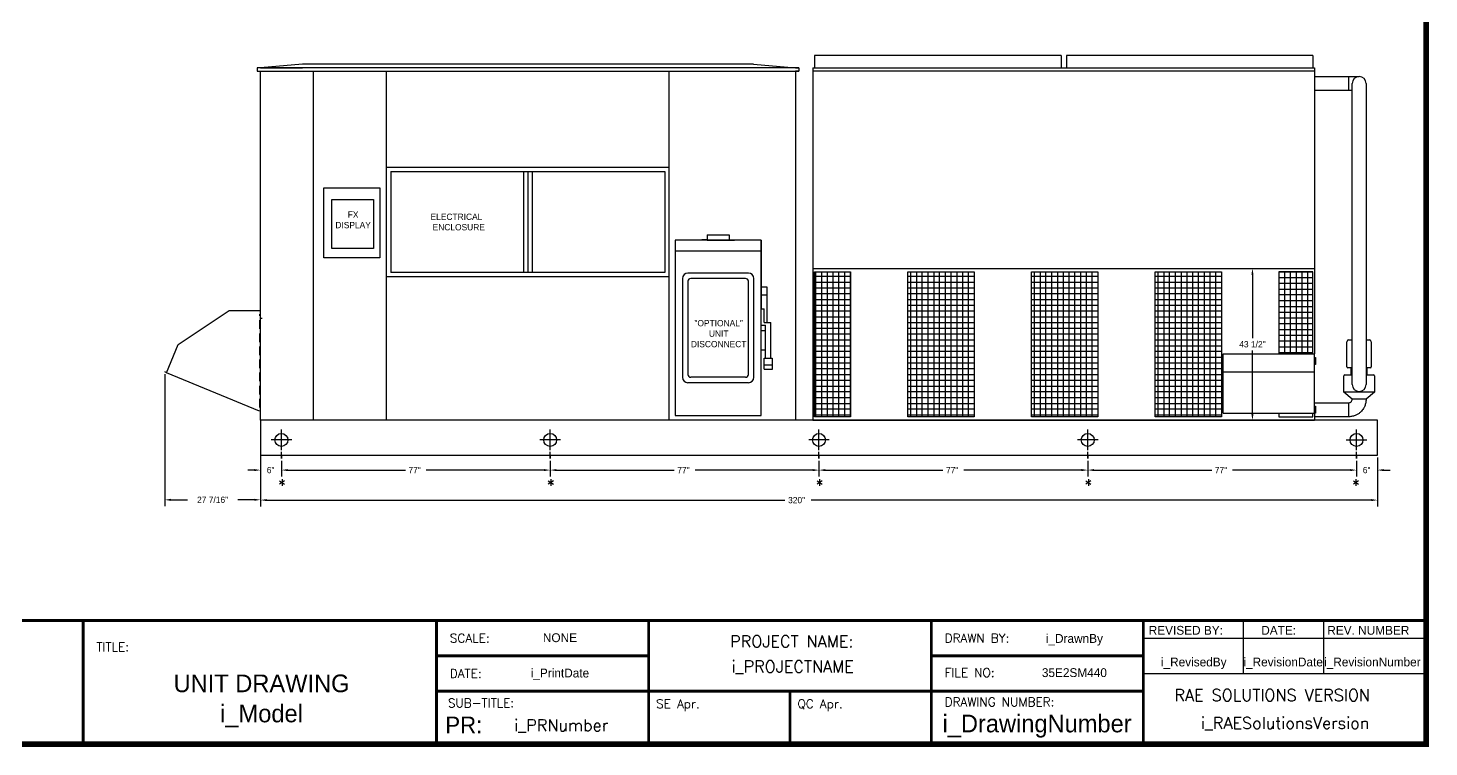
# Model space of a CAD drawing. Header units: inches. Extents: x 402 to 1066, y -128 to 290.
# Drawn here: x 657.2 to 1058.6, y -122.3 to 83.7 of the extents above; entities that cross this region are included whole.
import ezdxf
from ezdxf.enums import TextEntityAlignment as Align

# ---------------------------------------------------------------- set-up
doc = ezdxf.new("R2010")
doc.units = ezdxf.units.IN
doc.header["$MEASUREMENT"] = 0
doc.linetypes.add('HIDDEN', pattern=[0.375, 0.25, -0.125])
doc.layers.get('0').update_dxf_attribs({"color": 10})
doc.layers.get('Defpoints').update_dxf_attribs({"color": 10})
doc.styles.add('ROMANS', font='romans.shx', dxfattribs={"height": 0.125})
doc.styles.add('SIMPLEX', font='SIMPLEX')
doc.dimstyles.get("Standard").update_dxf_attribs({"dimscale": 10, "dimtxt": 0.18, "dimasz": 0.18, "dimexe": 0.18, "dimexo": 0.0625, "dimgap": 0.09, "dimtad": 0, "dimtih": 1, "dimtoh": 1, "dimdec": 4, "dimzin": 0, "dimdsep": 46, "dimlunit": 5, "dimtxsty": 'Standard', "dimcen": -0.2, "dimadec": 0, "dimazin": 0, "dimtfac": 1, "dimtdec": 4, "dimtofl": 0, "dimtmove": 0, "dimatfit": 3, "dimfxl": 1, "dimfrac": 2, "dimtolj": 1, "dimtzin": 0, "dimarcsym": 0})

# ---------------------------------------------------------------- blocks, each defined once
blk = doc.blocks.new('*D17')
at = {"color": 0, "lineweight": -2, "ltscale": 5}
for p, q in [((964.72, 14.8), (1009.78, 14.8)), ((1007.98, 13), (1007.98, -5.14)), ((1007.98, -26.89), (1007.98, -8.74)), ((1025.16, -28.69), (1006.18, -28.69))]:
    blk.add_line(p, q, dxfattribs=at)
at = {"color": 0, "ltscale": 5}
for points in [[(1007.68, 13), (1008.28, 13), (1007.98, 14.8)], [(1007.68, -26.89), (1008.28, -26.89), (1007.98, -28.69)]]:
    blk.add_solid(points, dxfattribs=at)
at = {"layer": 'Defpoints', "color": 0, "ltscale": 5}
for p in [(964.09, 14.8), (1007.98, -28.69), (1025.79, -28.69)]:
    blk.add_point(p, dxfattribs=at)
at = {"color": 0, "ltscale": 5, "insert": (1007.98, -6.94), "char_height": 1.8, "attachment_point": 5}
blk.add_mtext('\\A1;43 1/2"', dxfattribs=at)
blk = doc.blocks.new('*D20')
at = {"color": 0, "lineweight": -2, "ltscale": 5}
for p, q in [((696.36, -15.47), (696.36, -53.3)), ((723.8, -29.7), (723.8, -53.3)), ((698.16, -51.5), (702.88, -51.5)), ((722, -51.5), (717.28, -51.5))]:
    blk.add_line(p, q, dxfattribs=at)
at = {"color": 0, "ltscale": 5}
for points in [[(698.16, -51.2), (698.16, -51.8), (696.36, -51.5)], [(722, -51.2), (722, -51.8), (723.8, -51.5)]]:
    blk.add_solid(points, dxfattribs=at)
at = {"layer": 'Defpoints', "color": 0, "ltscale": 5}
for p in [(696.36, -14.85), (723.8, -29.08), (723.8, -51.5)]:
    blk.add_point(p, dxfattribs=at)
at = {"color": 0, "ltscale": 5, "insert": (710.08, -51.5), "char_height": 1.8, "attachment_point": 5}
blk.add_mtext('\\A1;27 7/16"', dxfattribs=at)

msp = doc.modelspace()

# ---------------------------------------------------------------- linework, layer by layer
at = {"color": 1, "ltscale": 5}
for p, q in [((878.05423, 72.29732), (722.80423, 72.29732)), ((723.80423, 72.29732), (722.80423, 72.29732)), ((722.80423, 72.29732), (722.80423, 71.29732)), ((735.80423, 73.29732), (723.80423, 72.29732)), ((723.80423, 72.29732), (735.80423, 72.29732)), ((865.05423, 73.29732), (735.80423, 73.29732)), ((865.05423, 73.29732), (877.05423, 72.29732)), ((878.05423, 72.29732), (868.55423, 72.29732)), ((878.05423, 72.29732), (869.21117, 72.29732)), ((877.05423, 72.29732), (878.05423, 72.29732)), ((878.05423, 72.29732), (878.05423, 71.29732)), ((722.80423, 71.29732), (723.80423, 71.29732)), ((722.80423, 71.29732), (878.05423, 71.29732)), ((723.80423, -28.70268), (723.80423, 71.29732)), ((738.94529, -28.70268), (738.94529, 71.29732)), ((759.92923, -28.70268), (759.92923, 71.29732)), ((840.92923, -28.70268), (840.92923, 71.29732)), ((878.05423, 71.29732), (877.05423, 71.29732)), ((877.05423, 71.29732), (877.05423, -28.70268)), ((759.92923, 43.8699), (840.92923, 43.8699)), ((761.17923, 42.6199), (839.67923, 42.6199)), ((761.17923, 42.6199), (761.17923, 13.6199)), ((799.17923, 42.6199), (799.17923, 13.6199)), ((800.42923, 42.6199), (800.42923, 13.6199)), ((801.67923, 42.6199), (801.67923, 13.6199)), ((839.67923, 42.6199), (839.67923, 13.6199)), ((840.92923, 12.3699), (759.92923, 12.3699)), ((839.67923, 13.6199), (761.17923, 13.6199)), ((700.24039, -6.95621), (714.83833, 2.79782)), ((714.83833, 2.79782), (723.55323, 2.79782)), ((696.88105, -15.0664), (700.24039, -6.95621)), ((870.41561, -10.87527), (870.41561, -14.17417)), ((696.76556, -15.01656), (696.36229, -14.84952)), ((696.82238, -15.0421), (696.88105, -15.0664)), ((723.55323, -26.11438), (696.88105, -15.0664)), ((723.80423, -28.70268), (723.80423, -38.70268)), ((1043.80423, -28.70268), (723.80423, -28.70268)), ((1043.80423, -38.70268), (1043.80423, -28.70268)), ((723.80423, -38.70268), (1043.80423, -38.70268)), ((723.80423, -39.32768), (723.80423, -44.77947)), ((723.80423, -39.32768), (723.80423, -53.3769)), ((729.80423, -39.70268), (729.80423, -37.70268)), ((729.80423, -39.70268), (729.80423, -37.70268)), ((729.80423, -38.70268), (729.80423, -39.70268)), ((729.80423, -38.70268), (729.80423, -39.70268)), ((806.80423, -39.70268), (806.80423, -37.70268)), ((806.80423, -39.70268), (806.80423, -37.70268)), ((806.80423, -38.70268), (806.80423, -39.70268)), ((806.80423, -38.70268), (806.80423, -39.70268)), ((883.80423, -39.70268), (883.80423, -37.70268)), ((883.80423, -39.70268), (883.80423, -37.70268)), ((883.80423, -38.70268), (883.80423, -39.70268)), ((883.80423, -38.70268), (883.80423, -39.70268)), ((960.80423, -39.70268), (960.80423, -37.70268)), ((960.80423, -39.70268), (960.80423, -37.70268)), ((960.80423, -38.70268), (960.80423, -39.70268)), ((960.80423, -38.70268), (960.80423, -39.70268)), ((1037.80423, -39.70268), (1037.80423, -37.70268)), ((1037.80423, -39.70268), (1037.80423, -37.70268)), ((1037.80423, -38.70268), (1037.80423, -39.70268)), ((1037.80423, -38.70268), (1037.80423, -39.70268)), ((1037.80423, -38.70268), (1043.80423, -38.70268)), ((1043.80423, -39.32768), (1043.80423, -44.77947)), ((1043.80423, -39.95268), (1043.80423, -53.3769)), ((722.00423, -42.97947), (720.20423, -42.97947)), ((729.80423, -40.32768), (729.80423, -44.77947)), ((729.80423, -40.32768), (729.80423, -44.77947)), ((731.60423, -42.97947), (733.40423, -42.97947)), ((731.60423, -42.97947), (765.30423, -42.97947)), ((805.00423, -42.97947), (771.30423, -42.97947)), ((806.80423, -40.32768), (806.80423, -44.77947)), ((806.80423, -40.32768), (806.80423, -44.77947)), ((808.60423, -42.97947), (842.30423, -42.97947)), ((882.00423, -42.97947), (848.30423, -42.97947)), ((883.80423, -40.32768), (883.80423, -44.77947)), ((883.80423, -40.32768), (883.80423, -44.77947)), ((885.60423, -42.97947), (919.30423, -42.97947)), ((959.00423, -42.97947), (925.30423, -42.97947)), ((960.80423, -40.32768), (960.80423, -44.77947)), ((960.80423, -40.32768), (960.80423, -44.77947)), ((962.60423, -42.97947), (996.30423, -42.97947)), ((1036.00423, -42.97947), (1002.30423, -42.97947)), ((1036.00423, -42.97947), (1034.20423, -42.97947)), ((1037.80423, -40.32768), (1037.80423, -44.77947)), ((1037.80423, -40.32768), (1037.80423, -44.77947)), ((1045.60423, -42.97947), (1047.40423, -42.97947)), ((725.60423, -51.5769), (874.05423, -51.5769)), ((1042.00423, -51.5769), (881.55423, -51.5769))]:
    msp.add_line(p, q, dxfattribs=at)
at = {"color": 1, "linetype": 'Continuous'}
for p, q in [((882.05423, 72.29732), (1025.80423, 72.29732)), ((882.05423, 72.29732), (882.05423, 71.41732)), ((953.17923, 75.79732), (882.55423, 75.79732)), ((882.55423, 75.79732), (882.55423, 72.29732)), ((953.17923, 75.79732), (953.17923, 72.29732)), ((1025.30423, 75.79732), (954.67923, 75.79732)), ((954.67923, 75.79732), (954.67923, 72.29732)), ((1025.30423, 75.79732), (1025.30423, 72.29732)), ((1025.80423, 72.29732), (1025.80423, 71.41732)), ((882.05423, 71.41732), (882.05423, 14.81332)), ((882.05423, 71.41732), (1025.80423, 71.41732)), ((1025.80423, 71.41732), (1025.80423, 14.81332)), ((1025.80423, 69.79732), (1035.55423, 69.79732)), ((1035.55423, 65.79665), (1035.55423, 69.79798)), ((1035.55423, 69.79732), (1038.53537, 69.79732)), ((1038.53823, 69.79732), (1038.53812, 69.79732)), ((1035.55423, 65.79732), (1025.80423, 65.79732)), ((1036.53823, 65.79732), (1035.55423, 65.79732)), ((1036.53823, 64.79732), (1036.53823, 67.79732)), ((1036.53823, -15.43677), (1036.53823, 64.79732)), ((1040.53823, 67.79732), (1040.53823, 64.79732)), ((1040.53823, 64.79732), (1040.53823, -15.43677)), ((882.05423, 14.81332), (1025.80423, 14.81332)), ((882.05423, 14.79732), (882.05423, -28.70268)), ((882.05423, 14.79732), (1025.80423, 14.79732)), ((882.07023, 14.81332), (882.07023, 14.79732)), ((882.55423, 13.80875), (892.80423, 13.80875)), ((882.55423, -27.70268), (882.55423, 13.80875)), ((892.78271, 12.48633), (882.56048, 12.48633)), ((882.82715, 13.80875), (882.82715, -27.69145)), ((884.51604, 13.80875), (884.51604, -27.69145)), ((886.11604, 13.80875), (886.11604, -27.69145)), ((887.80493, 13.80875), (887.80493, -27.69145)), ((889.40493, 13.80875), (889.40493, -27.69145)), ((891.09382, 13.80875), (891.09382, -27.69145)), ((892.78271, 13.80875), (892.78271, -27.69145)), ((892.80423, 13.80875), (892.80423, -27.70268)), ((909.24173, 13.79732), (928.24173, 13.79732)), ((909.24173, -27.70268), (909.24173, 13.79732)), ((928.22784, 12.48204), (909.24173, 12.48204)), ((910.00562, 13.79732), (910.00562, -27.69574)), ((911.69451, 13.79732), (911.69451, -27.69574)), ((913.29451, 13.79732), (913.29451, -27.69574)), ((914.9834, 13.79732), (914.9834, -27.69574)), ((916.67229, 13.79732), (916.67229, -27.69574)), ((918.27229, 13.79732), (918.27229, -27.69574)), ((919.96118, 13.79732), (919.96118, -27.69574)), ((921.56118, 13.79732), (921.56118, -27.69574)), ((923.25007, 13.79732), (923.25007, -27.69574)), ((924.93896, 13.79732), (924.93896, -27.69574)), ((926.53896, 13.79732), (926.53896, -27.69574)), ((928.22784, 13.79732), (928.22784, -27.69574)), ((928.24173, 13.79732), (928.24173, -27.70268)), ((944.67923, 13.79732), (963.67923, 13.79732)), ((944.67923, -27.70268), (944.67923, 13.79732)), ((963.66534, 12.48204), (944.67923, 12.48204)), ((945.44312, 13.79732), (945.44312, -27.69574)), ((947.13201, 13.79732), (947.13201, -27.69574)), ((948.73201, 13.79732), (948.73201, -27.69574)), ((950.4209, 13.79732), (950.4209, -27.69574)), ((952.10979, 13.79732), (952.10979, -27.69574)), ((953.70979, 13.79732), (953.70979, -27.69574)), ((955.39868, 13.79732), (955.39868, -27.69574)), ((956.99868, 13.79732), (956.99868, -27.69574)), ((958.68757, 13.79732), (958.68757, -27.69574)), ((960.37646, 13.79732), (960.37646, -27.69574)), ((961.97646, 13.79732), (961.97646, -27.69574)), ((963.66534, 13.79732), (963.66534, -27.69574)), ((963.67923, 13.79732), (963.67923, -27.70268)), ((980.11673, 13.79732), (999.11673, 13.79732)), ((980.11673, -27.70268), (980.11673, 13.79732)), ((999.10284, 12.48204), (980.11673, 12.48204)), ((980.88062, 13.79732), (980.88062, -27.69574)), ((982.56951, 13.79732), (982.56951, -27.69574)), ((984.16951, 13.79732), (984.16951, -27.69574)), ((985.8584, 13.79732), (985.8584, -27.69574)), ((987.54729, 13.79732), (987.54729, -27.69574)), ((989.14729, 13.79732), (989.14729, -27.69574)), ((990.83618, 13.79732), (990.83618, -27.69574)), ((992.43618, 13.79732), (992.43618, -27.69574)), ((994.12507, 13.79732), (994.12507, -27.69574)), ((995.81396, 13.79732), (995.81396, -27.69574)), ((997.41396, 13.79732), (997.41396, -27.69574)), ((999.10284, 13.79732), (999.10284, -27.69574)), ((999.11673, 13.79732), (999.11673, -27.70268)), ((1025.30423, 13.79732), (1015.55423, 13.79732)), ((1015.55423, 13.79732), (1015.55423, -9.71286)), ((1025.29243, 13.77012), (1015.55423, 13.77012)), ((1025.29243, 12.08123), (1015.55423, 12.08123)), ((1017.20354, 13.77012), (1017.20354, -9.69655)), ((1018.80354, 13.77012), (1018.80354, -9.69655)), ((1020.49243, 13.77012), (1020.49243, -9.69655)), ((1022.09243, 13.77012), (1022.09243, -9.69655)), ((1023.78132, 13.77012), (1023.78132, -9.69655)), ((1025.30423, -9.71286), (1025.30423, 13.79732)), ((1025.78823, 14.81332), (1025.78823, 14.79732)), ((1025.80423, 14.79732), (1025.80423, -8.78668)), ((892.78271, 10.79744), (882.56048, 10.79744)), ((892.78271, 9.10855), (882.56048, 9.10855)), ((928.22784, 10.79315), (909.24173, 10.79315)), ((928.22784, 9.10426), (909.24173, 9.10426)), ((963.66534, 10.79315), (944.67923, 10.79315)), ((963.66534, 9.10426), (944.67923, 9.10426)), ((999.10284, 10.79315), (980.11673, 10.79315)), ((999.10284, 9.10426), (980.11673, 9.10426)), ((1025.29243, 10.48123), (1015.55423, 10.48123)), ((1025.29243, 8.79234), (1015.55423, 8.79234)), ((892.78271, 7.50855), (882.56048, 7.50855)), ((892.78271, 5.81966), (882.56048, 5.81966)), ((892.78271, 4.21966), (882.56048, 4.21966)), ((928.22784, 7.50426), (909.24173, 7.50426)), ((928.22784, 5.81538), (909.24173, 5.81538)), ((928.22784, 4.21538), (909.24173, 4.21538)), ((963.66534, 7.50426), (944.67923, 7.50426)), ((963.66534, 5.81538), (944.67923, 5.81538)), ((963.66534, 4.21538), (944.67923, 4.21538)), ((999.10284, 7.50426), (980.11673, 7.50426)), ((999.10284, 5.81538), (980.11673, 5.81538)), ((999.10284, 4.21538), (980.11673, 4.21538)), ((1025.29243, 7.19234), (1015.55423, 7.19234)), ((1025.29243, 5.50345), (1015.55423, 5.50345)), ((892.78271, 2.53077), (882.56048, 2.53077)), ((892.78271, 0.84188), (882.56048, 0.84188)), ((928.22784, 2.52649), (909.24173, 2.52649)), ((928.22784, 0.8376), (909.24173, 0.8376)), ((963.66534, 2.52649), (944.67923, 2.52649)), ((963.66534, 0.8376), (944.67923, 0.8376)), ((999.10284, 2.52649), (980.11673, 2.52649)), ((999.10284, 0.8376), (980.11673, 0.8376)), ((1025.29243, 3.81457), (1015.55423, 3.81457)), ((1025.29243, 2.21457), (1015.55423, 2.21457)), ((1025.29243, 0.52568), (1015.55423, 0.52568)), ((892.78271, -0.75812), (882.56048, -0.75812)), ((892.78271, -2.44701), (882.56048, -2.44701)), ((928.22784, -0.7624), (909.24173, -0.7624)), ((928.22784, -2.45129), (909.24173, -2.45129)), ((963.66534, -0.7624), (944.67923, -0.7624)), ((963.66534, -2.45129), (944.67923, -2.45129)), ((999.10284, -0.7624), (980.11673, -0.7624)), ((999.10284, -2.45129), (980.11673, -2.45129)), ((1025.29243, -1.07432), (1015.55423, -1.07432)), ((1025.29243, -2.76321), (1015.55423, -2.76321)), ((892.78271, -4.04701), (882.56048, -4.04701)), ((892.78271, -5.7359), (882.56048, -5.7359)), ((892.78271, -7.42478), (882.56048, -7.42478)), ((928.22784, -4.05129), (909.24173, -4.05129)), ((928.22784, -5.74018), (909.24173, -5.74018)), ((928.22784, -7.42907), (909.24173, -7.42907)), ((963.66534, -4.05129), (944.67923, -4.05129)), ((963.66534, -5.74018), (944.67923, -5.74018)), ((963.66534, -7.42907), (944.67923, -7.42907)), ((999.10284, -4.05129), (980.11673, -4.05129)), ((999.10284, -5.74018), (980.11673, -5.74018)), ((999.10284, -7.42907), (980.11673, -7.42907)), ((1025.29243, -4.4521), (1015.55423, -4.4521)), ((1025.29243, -6.0521), (1015.55423, -6.0521)), ((1025.29243, -7.74099), (1015.55423, -7.74099)), ((1035.03828, -13.43677), (1035.03828, -6.18677)), ((1035.53828, -5.68677), (1036.53823, -5.68677)), ((1040.53823, -5.68677), (1041.53828, -5.68677)), ((1042.03828, -6.18677), (1042.03828, -13.43677)), ((892.78271, -9.02478), (882.56048, -9.02478)), ((892.78271, -10.71367), (882.56048, -10.71367)), ((928.22784, -9.02907), (909.24173, -9.02907)), ((928.22784, -10.71796), (909.24173, -10.71796)), ((963.66534, -9.02907), (944.67923, -9.02907)), ((963.66534, -10.71796), (944.67923, -10.71796)), ((999.10284, -9.02907), (980.11673, -9.02907)), ((999.10284, -10.71796), (980.11673, -10.71796)), ((999.55423, -14.80386), (999.55423, -9.71286)), ((999.55423, -9.71286), (1025.80423, -9.71286)), ((1025.29243, -9.34099), (1015.55423, -9.34099)), ((1025.80423, -8.78668), (1025.78823, -8.78668)), ((1025.78823, -8.78668), (1025.78823, -9.71286)), ((1025.80423, -8.78668), (1025.80423, -9.71286)), ((1025.80423, -14.80386), (1025.80423, -9.71286)), ((1025.80423, -10.70268), (1026.05423, -10.70268)), ((1026.05423, -10.70268), (1026.05423, -12.70268)), ((892.78271, -12.31367), (882.56048, -12.31367)), ((892.78271, -14.00256), (882.56048, -14.00256)), ((892.78271, -15.69145), (882.56048, -15.69145)), ((928.22784, -12.31796), (909.24173, -12.31796)), ((928.22784, -14.00685), (909.24173, -14.00685)), ((928.22784, -15.69574), (909.24173, -15.69574)), ((963.66534, -12.31796), (944.67923, -12.31796)), ((963.66534, -14.00685), (944.67923, -14.00685)), ((963.66534, -15.69574), (944.67923, -15.69574)), ((999.10284, -12.31796), (980.11673, -12.31796)), ((999.10284, -14.00685), (980.11673, -14.00685)), ((999.10284, -15.69574), (980.11673, -15.69574)), ((999.55423, -26.71286), (999.55423, -14.80386)), ((999.55423, -14.80386), (1025.80423, -14.80386)), ((1026.05423, -12.70268), (1025.80423, -12.70268)), ((1025.80423, -26.71286), (1025.80423, -14.80386)), ((1034.16328, -20.68677), (1034.16328, -15.93677)), ((1034.41328, -15.68677), (1036.53823, -15.68677)), ((1036.53823, -13.68677), (1035.28828, -13.68677)), ((1036.28828, -15.68677), (1036.28828, -13.68677)), ((1036.53823, -18.43677), (1036.53823, -15.43677)), ((1041.78828, -13.68677), (1040.53823, -13.68677)), ((1040.53823, -15.43677), (1040.53823, -18.43677)), ((1040.53823, -15.68677), (1042.66328, -15.68677)), ((1040.78828, -13.68677), (1040.78828, -15.68677)), ((1042.91328, -15.93677), (1042.91328, -20.68677)), ((892.78271, -17.29145), (882.56048, -17.29145)), ((892.78271, -18.98034), (882.56048, -18.98034)), ((928.22784, -17.29574), (909.24173, -17.29574)), ((928.22784, -18.98462), (909.24173, -18.98462)), ((963.66534, -17.29574), (944.67923, -17.29574)), ((963.66534, -18.98462), (944.67923, -18.98462)), ((999.10284, -17.29574), (980.11673, -17.29574)), ((999.10284, -18.98462), (980.11673, -18.98462)), ((892.78271, -20.58034), (882.56048, -20.58034)), ((892.78271, -22.26923), (882.56048, -22.26923)), ((892.78271, -23.95812), (882.56048, -23.95812)), ((928.22784, -20.58462), (909.24173, -20.58462)), ((928.22784, -22.27351), (909.24173, -22.27351)), ((928.22784, -23.9624), (909.24173, -23.9624)), ((963.66534, -20.58462), (944.67923, -20.58462)), ((963.66534, -22.27351), (944.67923, -22.27351)), ((963.66534, -23.9624), (944.67923, -23.9624)), ((999.10284, -20.58462), (980.11673, -20.58462)), ((999.10284, -22.27351), (980.11673, -22.27351)), ((999.10284, -23.9624), (980.11673, -23.9624)), ((1025.80423, -23.70268), (1035.55423, -23.70268)), ((1036.53828, -22.68677), (1034.16328, -20.68677)), ((1042.91328, -20.68677), (1034.16328, -20.68677)), ((1035.55423, -27.70335), (1035.55423, -23.70202)), ((1040.53894, -22.68677), (1036.53761, -22.68677)), ((1042.91328, -20.68677), (1040.53828, -22.68677)), ((892.80423, -27.70268), (882.55423, -27.70268)), ((892.78271, -25.55812), (882.56048, -25.55812)), ((892.78271, -27.24701), (882.56048, -27.24701)), ((928.22784, -25.5624), (909.24173, -25.5624)), ((928.22784, -27.25129), (909.24173, -27.25129)), ((928.24173, -27.70268), (909.24173, -27.70268)), ((963.66534, -25.5624), (944.67923, -25.5624)), ((963.66534, -27.25129), (944.67923, -27.25129)), ((963.67923, -27.70268), (944.67923, -27.70268)), ((999.10284, -25.5624), (980.11673, -25.5624)), ((999.10284, -27.25129), (980.11673, -27.25129)), ((999.11673, -27.70268), (980.11673, -27.70268)), ((999.55423, -26.71286), (1025.80423, -26.71286)), ((1015.55423, -26.71286), (1015.55423, -27.70268)), ((1015.55423, -27.70268), (1025.30423, -27.70268)), ((1025.30423, -27.70268), (1025.30423, -26.71286)), ((1025.78823, -26.71286), (1025.78823, -28.68668)), ((1025.80423, -24.70268), (1026.05423, -24.70268)), ((1026.05423, -26.70268), (1025.80423, -26.70268)), ((1025.80423, -26.71286), (1025.80423, -28.68668)), ((1035.55423, -27.70268), (1025.80423, -27.70268)), ((1026.05423, -24.70268), (1026.05423, -26.70268)), ((882.05423, -28.70268), (1025.80423, -28.70268)), ((1025.80423, -28.68668), (1025.78823, -28.68668)), ((1025.80423, -28.68668), (1025.80423, -28.70268))]:
    msp.add_line(p, q, dxfattribs=at)
at = {"ltscale": 5}
for p, q in [((741.97935, 37.85423), (757.97935, 37.85423)), ((741.97935, 17.85423), (741.97935, 37.85423)), ((757.97935, 37.85423), (757.97935, 19.85423)), ((744.20069, 34.56148), (756.20069, 34.56148)), ((744.20069, 20.56148), (744.20069, 34.56148)), ((756.20069, 34.56148), (756.20069, 20.56148)), ((756.20069, 20.56148), (744.20069, 20.56148)), ((757.97935, 17.85423), (741.97935, 17.85423)), ((757.97935, 19.85423), (757.97935, 17.85423))]:
    msp.add_line(p, q, dxfattribs=at)
at = {"color": 1}
for p, q in [((851.77295, 24.45469), (851.77295, 22.8825)), ((851.77295, 24.45469), (858.0617, 24.45469)), ((858.0617, 24.45469), (858.0617, 22.8825)), ((842.56342, 22.92677), (842.56342, -27.38323)), ((867.27123, 22.92677), (842.56342, 22.92677)), ((851.77295, 22.98076), (850.20076, 22.98076)), ((851.77295, 22.8825), (850.20076, 22.8825)), ((851.77295, 22.8825), (858.0617, 22.8825)), ((858.0617, 22.98076), (859.63389, 22.98076)), ((858.0617, 22.8825), (859.63389, 22.8825)), ((867.27123, -27.38323), (867.27123, 22.92677)), ((867.27123, 22.92677), (867.27123, 3.27442)), ((867.27123, 19.78239), (842.56342, 19.78239)), ((863.56436, 13.49364), (846.27029, 13.49364)), ((844.69811, 11.92145), (844.69811, -16.37792)), ((846.27029, 11.13536), (846.27029, -15.59183)), ((862.77826, 11.92145), (847.05639, 11.92145)), ((863.56436, -15.59183), (863.56436, 11.13536)), ((865.13654, -16.37792), (865.13654, 11.92145)), ((867.27123, 9.56317), (868.84342, 9.56317)), ((868.84342, 9.56317), (868.84342, -0.65605)), ((867.27123, 7.20489), (868.84342, 7.20489)), ((867.27123, 3.27442), (868.05732, 3.27442)), ((867.27123, 3.27442), (867.36949, 3.27442)), ((868.05732, -0.65605), (868.05732, 3.27442)), ((867.27123, -1.44214), (868.45037, -1.44214)), ((867.27123, -3.01433), (868.45037, -3.01433)), ((868.05732, -0.65605), (870.02256, -0.65605)), ((868.45037, -10.87527), (868.45037, -1.44214)), ((870.02256, -10.87527), (870.02256, -0.65605)), ((867.27123, -8.51698), (868.45037, -8.51698)), ((868.05732, -14.01964), (868.05732, -10.87527)), ((868.05732, -10.87527), (870.41561, -10.87527)), ((868.05732, -12.8405), (870.41561, -12.8405)), ((868.05732, -14.01964), (870.41561, -14.01964)), ((863.56436, -17.95011), (846.27029, -17.95011)), ((862.77826, -16.37792), (847.05639, -16.37792)), ((842.56342, -27.38323), (867.27123, -27.38323)), ((729.80423, -37.28997), (729.80423, -31.38372)), ((729.80423, -37.28997), (729.80423, -31.38372)), ((806.80423, -37.28997), (806.80423, -31.38372)), ((806.80423, -37.28997), (806.80423, -31.38372)), ((883.80423, -37.28997), (883.80423, -31.38372)), ((883.80423, -37.28997), (883.80423, -31.38372)), ((960.80423, -37.28997), (960.80423, -31.38372)), ((960.80423, -37.28997), (960.80423, -31.38372)), ((1037.80423, -37.28997), (1037.80423, -31.38372)), ((1037.80423, -37.28997), (1037.80423, -31.38372)), ((732.75736, -34.33684), (726.85111, -34.33684)), ((732.75736, -34.33684), (726.85111, -34.33684)), ((809.75736, -34.33684), (803.85111, -34.33684)), ((809.75736, -34.33684), (803.85111, -34.33684)), ((886.75736, -34.33684), (880.85111, -34.33684)), ((886.75736, -34.33684), (880.85111, -34.33684)), ((963.75736, -34.33684), (957.85111, -34.33684)), ((963.75736, -34.33684), (957.85111, -34.33684)), ((1034.85111, -34.33684), (1040.75736, -34.33684)), ((1034.85111, -34.33684), (1040.75736, -34.33684))]:
    msp.add_line(p, q, dxfattribs=at)
at = {"color": 1, "linetype": 'HIDDEN', "ltscale": 10}
for p, q in [((723.61673, -25.04643), (723.61673, 1.70357)), ((723.80423, 1.70357), (723.61673, 1.70357)), ((723.61673, -25.04643), (723.61673, 1.70357)), ((723.80423, 1.70357), (723.61673, 1.70357)), ((723.61673, -25.04643), (723.61673, 1.70357)), ((723.80423, 1.70357), (723.61673, 1.70357)), ((723.61673, -25.04643), (723.61673, 1.70357)), ((723.80423, 1.70357), (723.61673, 1.70357)), ((723.80423, -25.04643), (723.80423, 1.70357)), ((723.80423, -25.04643), (723.80423, 1.70357)), ((723.80423, -25.04643), (723.80423, 1.70357)), ((723.80423, -25.04643), (723.80423, 1.70357)), ((724.11673, 0.66486), (724.11673, 0.35982)), ((723.61673, -11.67143), (723.61673, -11.63445)), ((723.61673, -11.67143), (723.61673, -11.63445)), ((723.61673, -11.67143), (723.61673, -11.63445)), ((723.61673, -11.67143), (723.61673, -11.67143)), ((723.61673, -11.67143), (723.61673, -11.67143)), ((723.61673, -11.67143), (723.61673, -11.67143)), ((723.80423, -25.04643), (723.61673, -25.04643)), ((723.80423, -25.04643), (723.61673, -25.04643)), ((723.80423, -25.04643), (723.61673, -25.04643)), ((723.80423, -25.04643), (723.61673, -25.04643)), ((825.17923, -28.70268), (775.67923, -28.70268))]:
    msp.add_line(p, q, dxfattribs=at)
at = {"lineweight": 30}
for p, q in [((672.99708, -121.51646), (672.99708, -86.07896)), ((774.24708, -86.07896), (976.74708, -86.07896)), ((774.24708, -121.51646), (774.24708, -86.07896)), ((834.99708, -86.07896), (834.99708, -121.51646)), ((915.99708, -86.07896), (915.99708, -106.32896)), ((976.74708, -86.07896), (976.74708, -121.51646)), ((976.74708, -86.07896), (1057.74708, -86.07896)), ((976.74708, -86.07896), (976.74708, -91.14146)), ((1005.32726, -86.07896), (1005.32726, -101.26646)), ((1028.3442, -86.07896), (1028.3442, -101.26646)), ((976.74708, -91.14146), (1057.74708, -91.14146)), ((834.99708, -96.20396), (774.24708, -96.20396)), ((915.99708, -96.20396), (976.74708, -96.20396)), ((915.99708, -106.32896), (915.99708, -96.20396)), ((976.74708, -101.26646), (1057.74708, -101.26646)), ((976.74708, -106.32896), (774.24708, -106.32896)), ((875.49708, -106.32896), (875.49708, -121.51646)), ((915.99708, -106.32896), (915.99708, -121.51646))]:
    msp.add_line(p, q, dxfattribs=at)
at = {"const_width": 1.62}
msp.add_lwpolyline([(409.74708, -121.51646), (1057.74708, -121.51646), (1057.74708, 283.48354), (409.74708, 283.48354), (409.74708, -121.51646)], dxfattribs=at)
at = {"lineweight": 30, "const_width": 0.81}
for points in [[(1057.74708, -86.07896), (571.74708, -86.07896), (571.74708, -121.51646)], [(672.99708, -86.07896), (672.99708, -121.51646)], [(774.24708, -86.07896), (774.24708, -121.51646)], [(834.99708, -86.07896), (834.99708, -121.51646)], [(915.99708, -86.07896), (915.99708, -121.51646)], [(976.74708, -121.51646), (976.74708, -86.07896), (1057.74708, -86.07896)], [(834.99708, -96.20396), (774.24708, -96.20396)], [(976.74708, -96.20396), (915.99708, -96.20396), (915.99708, -121.51646)], [(976.74708, -106.32896), (774.24708, -106.32896)], [(875.49708, -106.32896), (875.49708, -121.51646)]]:
    msp.add_lwpolyline(points, dxfattribs=at)
at = {"color": 1}
for centre in [(729.80423, -34.33684), (729.80423, -34.33684), (806.80423, -34.33684), (806.80423, -34.33684), (883.80423, -34.33684), (883.80423, -34.33684), (960.80423, -34.33684), (960.80423, -34.33684), (1037.80423, -34.33684), (1037.80423, -34.33684)]:
    msp.add_circle(centre, 1.8457, dxfattribs=at)
at = {"color": 1, "linetype": 'Continuous'}
for centre, radius, start, end in [((1038.53823, 67.79732), 2, 0, 180), ((1035.53828, -6.18677), 0.5, 90, 180), ((1041.53828, -6.18677), 0.5, 0, 90), ((1034.41328, -15.93677), 0.25, 90, 180), ((1035.28828, -13.43677), 0.25, 180, 270), ((1041.78828, -13.43677), 0.25, 270, 0), ((1042.66328, -15.93677), 0.25, 0, 90), ((1038.53823, -18.43677), 2, 180, 0)]:
    msp.add_arc(centre, radius, start, end, dxfattribs=at)
at = {"color": 1}
for centre, radius, start, end in [((846.27029, 11.92145), 1.57219, 90, 180), ((863.56436, 11.92145), 1.57219, 0, 90), ((847.05639, 11.13536), 0.78609, 90, 180), ((862.77826, 11.13536), 0.78609, 0, 90), ((847.05639, -15.59183), 0.78609, 180, 270), ((862.77826, -15.59183), 0.78609, 270, 0), ((846.27029, -16.37792), 1.57219, 180, 270), ((863.56436, -16.37792), 1.57219, 270, 0)]:
    msp.add_arc(centre, radius, start, end, dxfattribs=at)
at = {"color": 1, "linetype": 'Continuous'}
for points, knots in [([(1035.55423, -23.70272), (1035.68164, -23.69925), (1035.78743, -23.67894), (1035.89398, -23.63732), (1035.98096, -23.60335), (1036.06845, -23.55518), (1036.14476, -23.49805), (1036.20994, -23.44926), (1036.26697, -23.39393), (1036.31745, -23.33016), (1036.38011, -23.251), (1036.43268, -23.15882), (1036.46957, -23.06671), (1036.5172, -22.94779), (1036.53869, -22.82899), (1036.53828, -22.68677)], [0, 0, 0, 0, 0.222409477, 0.222409477, 0.222409477, 0.403964228, 0.403964228, 0.403964228, 0.559034791, 0.559034791, 0.559034791, 0.751497948, 0.751497948, 0.751497948, 1, 1, 1, 1]), ([(1040.53828, -22.68677), (1040.53741, -23.06675), (1040.50408, -23.38214), (1040.43421, -23.71338), (1040.36968, -24.01926), (1040.27399, -24.33864), (1040.15071, -24.63541), (1040.04599, -24.88751), (1039.92137, -25.12329), (1039.77705, -25.35278), (1039.67453, -25.51582), (1039.56208, -25.67569), (1039.4419, -25.82695), (1039.30698, -25.99679), (1039.16234, -26.15579), (1039.00599, -26.30546), (1038.80124, -26.50146), (1038.57642, -26.68146), (1038.34289, -26.84077), (1038.10505, -27.00302), (1037.85818, -27.1438), (1037.59279, -27.26231), (1037.2932, -27.3961), (1036.97002, -27.5015), (1036.65924, -27.57447), (1036.30343, -27.65802), (1035.96389, -27.69904), (1035.55423, -27.70272)], [0, 0, 0, 0, 0.132188095, 0.132188095, 0.132188095, 0.254254776, 0.254254776, 0.254254776, 0.357946984, 0.357946984, 0.357946984, 0.43161097, 0.43161097, 0.43161097, 0.514315633, 0.514315633, 0.514315633, 0.622621365, 0.622621365, 0.622621365, 0.732924826, 0.732924826, 0.732924826, 0.857441078, 0.857441078, 0.857441078, 1, 1, 1, 1])]:
    msp.add_open_spline(points, degree=3, knots=knots, dxfattribs=at)
msp.add_point((976.74708, -121.51646))
at = {"color": 1, "ltscale": 5}
for points in [[(722.00423, -42.67947), (722.00423, -43.27947), (723.80423, -42.97947)], [(731.60423, -42.67947), (731.60423, -43.27947), (729.80423, -42.97947)], [(731.60423, -42.67947), (731.60423, -43.27947), (729.80423, -42.97947)], [(805.00423, -42.67947), (805.00423, -43.27947), (806.80423, -42.97947)], [(808.60423, -42.67947), (808.60423, -43.27947), (806.80423, -42.97947)], [(882.00423, -42.67947), (882.00423, -43.27947), (883.80423, -42.97947)], [(885.60423, -42.67947), (885.60423, -43.27947), (883.80423, -42.97947)], [(959.00423, -42.67947), (959.00423, -43.27947), (960.80423, -42.97947)], [(962.60423, -42.67947), (962.60423, -43.27947), (960.80423, -42.97947)], [(1036.00423, -42.67947), (1036.00423, -43.27947), (1037.80423, -42.97947)], [(1036.00423, -42.67947), (1036.00423, -43.27947), (1037.80423, -42.97947)], [(1045.60423, -42.67947), (1045.60423, -43.27947), (1043.80423, -42.97947)], [(725.60423, -51.2769), (725.60423, -51.8769), (723.80423, -51.5769)], [(1042.00423, -51.2769), (1042.00423, -51.8769), (1043.80423, -51.5769)]]:
    msp.add_solid(points, dxfattribs=at)

# ---------------------------------------------------------------- texts
at = {"color": 1}
for s, p in [('ELECTRICAL', (772.51775, 28.7199)), ('ENCLOSURE', (773.11775, 25.7199)), ('6"', (725.60423, -43.87947)), ('77"', (766.20423, -43.87947)), ('77"', (843.20423, -43.87947)), ('77"', (920.20423, -43.87947)), ('77"', (997.20423, -43.87947)), ('6"', (1039.60423, -43.87947)), ('320"', (874.95423, -52.4769))]:
    msp.add_text(s, height=1.8, dxfattribs=at).set_placement(p)
at = {"color": 1, "extrusion": (0, 0, -1), "style": 'ROMANS'}
for p in [(-731.13851, -48.98097), (-731.13851, -48.98097), (-808.13851, -48.98097), (-808.13851, -48.98097), (-885.13851, -48.98097), (-885.13851, -48.98097), (-962.13851, -48.98097), (-962.13851, -48.98097)]:
    msp.add_text('*', height=3.3645, dxfattribs=at).set_placement(p)
at = {"color": 1, "style": 'ROMANS'}
msp.add_text('*', height=3.3645, dxfattribs=at).set_placement((1036.46996, -48.98097))
msp.add_text('*', height=3.3645, dxfattribs=at).set_placement((1036.46996, -48.98097))
at = {"lineweight": 30}
for s, p in [('REVISED BY:', (978.26647, -90.15963)), ('DATE:', (1010.50018, -90.15963)), ('REV. NUMBER', (1029.42922, -90.15963))]:
    msp.add_text(s, height=2.53125, dxfattribs=at).set_placement(p)
at = {"lineweight": 30, "style": 'SIMPLEX'}
for s, height, p in [('SCALE:', 2.53125, (778.04396, -92.40709)), ('DRAWN BY:', 2.53125, (919.79396, -92.40709)), ('TITLE:', 2.53125, (676.79396, -94.93834)), ('DATE:', 2.53125, (778.04396, -102.53209)), ('FILE NO:', 2.53125, (919.79396, -102.28736)), ('DRAWING NUMBER:', 2.53125, (919.79396, -110.67941)), ('RAE SOLUTIONS VERSION', 3.3615, (985.62138, -109.1488)), ('SUB-TITLE:', 2.53125, (777.49546, -110.98677)), ('SE Apr.', 2.53125, (837.14933, -111.222)), ('QC Apr.', 2.53125, (877.64933, -111.222))]:
    msp.add_text(s, height=height, dxfattribs=at).set_placement(p)
at = {"lineweight": 30}
for s, height, p in [('NONE', 2.53125, (809.59064, -92.27335)), ('i_DrawnBy', 2.53125, (956.97234, -92.49048)), ('i_PrintDate', 2.53125, (809.59064, -102.39835)), ('35E2SM440', 2.53125, (956.97234, -102.2839)), ('i_RevisedBy', 2.53125, (991.16636, -99.23592)), ('i_RevisionDate', 2.53125, (1016.77743, -99.23592)), ('i_RevisionNumber', 2.53125, (1042.33928, -99.23592)), ('UNIT DRAWING', 5.0625, (724.1005, -106.62606)), ('i_Model', 5.0625, (724.1005, -115.25434)), ('i_DrawingNumber', 5.0625, (946.27958, -118.12922))]:
    msp.add_text(s, height=height, dxfattribs=at).set_placement(p, align=Align.CENTER)
at = {"lineweight": 30, "style": 'SIMPLEX'}
for s, p in [('PROJECT NAME:', (876.00552, -93.75686)), ('i_PROJECTNAME', (876.26111, -100.95187)), ('i_PRNumber', (809.9457, -117.78708)), ('i_RAESolutionsVersion', (1017.33064, -117.13606))]:
    msp.add_text(s, height=3.3615, dxfattribs=at).set_placement(p, align=Align.CENTER)
at = {"lineweight": 30}
msp.add_text('PR:', height=4.746094, dxfattribs=at).set_placement((787.33617, -118.37196), align=Align.RIGHT)
at = {"color": 1, "ltscale": 5, "char_height": 1.8}
for s, insert, attachment_point in [('FX\\PDISPLAY', (750.33631, 28.71683), 5), ('"OPTIONAL"\\PUNIT\\PDISCONNECT', (855.06407, 0.02708), 2)]:
    msp.add_mtext(s, dxfattribs=dict(at, insert=insert, attachment_point=attachment_point))

# ---------------------------------------------------------------- dimensions: what is measured, and where the dimension line sits
at = {"ltscale": 5}
dim = msp.add_linear_dim(base=(1007.97682, -28.68668), p1=(964.09243, 14.79732), p2=(1025.78823, -28.68668), angle=90, dimstyle='Standard', override={"dimpost": '"'}, dxfattribs=at)
dim.commit()
dim.dimension.update_dxf_attribs({"geometry": '*D17', "text_midpoint": (1007.97682, -6.94468)})
dim = msp.add_linear_dim(base=(723.80423, -51.49606), p1=(696.36229, -14.84952), p2=(723.80423, -29.07768), dimstyle='Standard', override={"dimpost": '"'}, dxfattribs=at)
dim.commit()
dim.dimension.update_dxf_attribs({"geometry": '*D20', "text_midpoint": (710.08326, -51.49606)})

doc.saveas('drawing.dxf')
